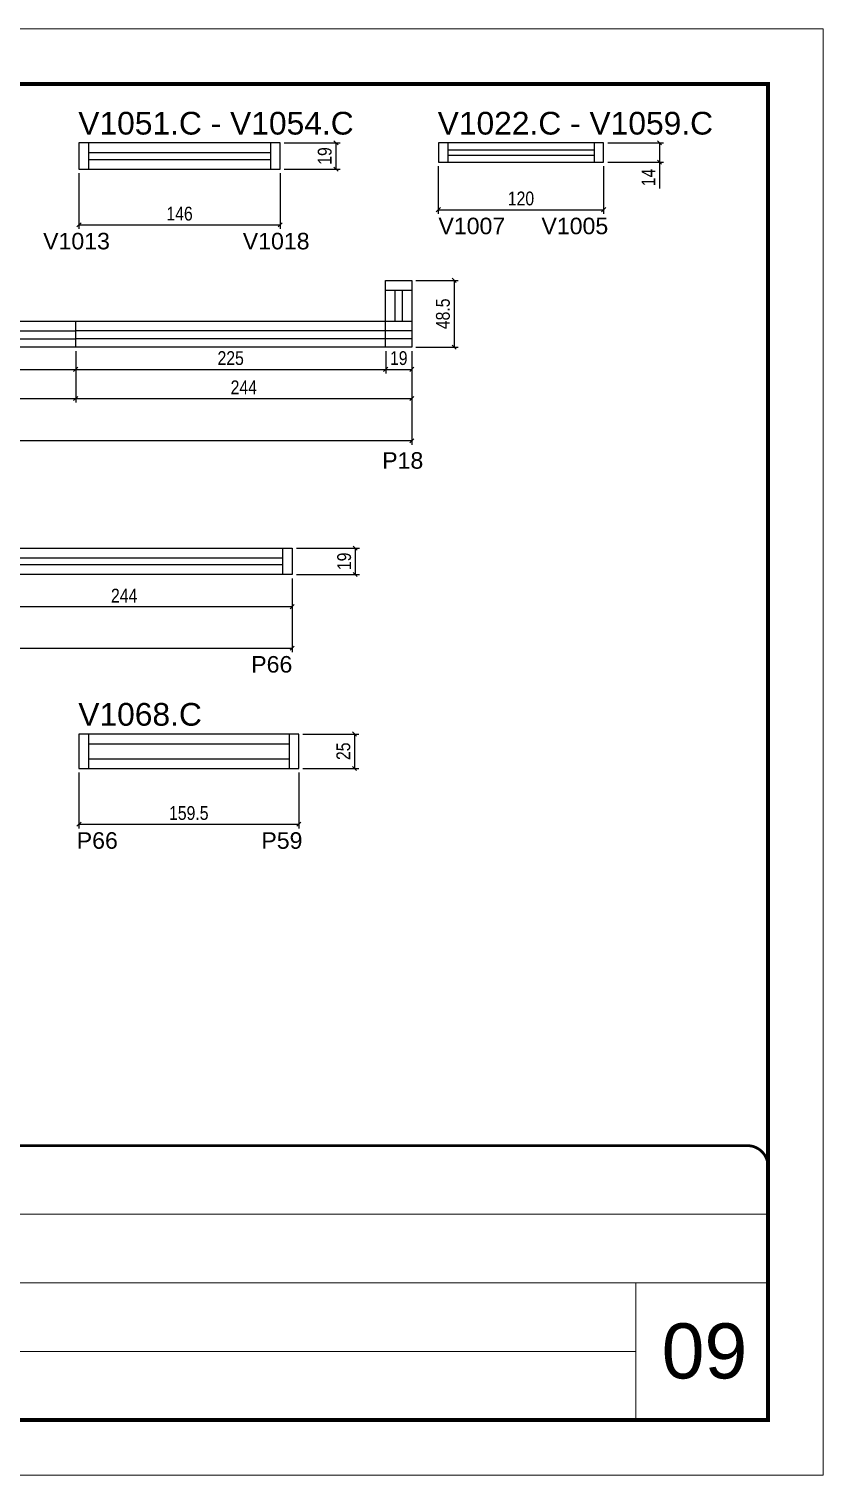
# Model space of a CAD drawing. Extents: x 1959 to 8212, y 239 to 4735.
# Drawn here: x 2867 to 3444, y 1388 to 2438 of the extents above; entities that cross this region are included whole.
import ezdxf

# ---------------------------------------------------------------- set-up
doc = ezdxf.new("R2010")
doc.units = 0
doc.linetypes.add('CONTINUO', pattern=[0])
doc.linetypes.add('DASHED', pattern=[0.75, 0.5, -0.25])
for name, color, linetype in [('5', 5, 'Continuous'), ('COTA', 241, 'Continuous'), ('NOMENCLATURA', 7, 'Continuous'), ('Painéis', 200, 'Continuous'), ('SARR_2.2x7', 40, 'Continuous'), ('SARR_EDITAR', 141, 'Continuous')]:
    doc.layers.add(name, color=color, linetype=linetype)
for name, color, linetype, lineweight in [('CARIMBO', 255, 'Continuous', 9), ('Folhas', 255, 'Continuous', 9), ('SARRAFO DE PRESSAO', 251, 'DASHED', 9)]:
    doc.layers.add(name, color=color, linetype=linetype, lineweight=lineweight)
doc.styles.add('ARIAL', font='arial.ttf')
doc.styles.add('COTA TECNICA', font='techl___.ttf', dxfattribs={"height": 10})
doc.styles.add('COTA TECNICA-50', font='techl___.ttf', dxfattribs={"height": 10})
doc.styles.get("Standard").update_dxf_attribs({"font": 'arial.ttf'})
doc.dimstyles.new('COTA PAINEL-50', dxfattribs={"dimtxt": 10, "dimasz": 3, "dimexe": 3, "dimexo": 3, "dimgap": 3, "dimtad": 1, "dimdec": 1, "dimzin": 12, "dimdsep": 46, "dimtxsty": 'COTA TECNICA-50', "dimblk1": 'OBLIQUE', "dimblk2": 'OBLIQUE', "dimsah": 1, "dimcen": 0.9, "dimclrd": 4, "dimclre": 4, "dimclrt": 240, "dimadec": 1, "dimazin": 3, "dimtfac": 1, "dimtdec": 1, "dimtmove": 0, "dimatfit": 3, "dimfxl": 1, "dimtolj": 1, "dimtzin": 12, "dimarcsym": 0})
doc.dimstyles.new('PAINEL', dxfattribs={"dimtxt": 10, "dimasz": 3, "dimexe": 3, "dimexo": 3, "dimgap": 3, "dimtad": 1, "dimdec": 1, "dimzin": 12, "dimdsep": 46, "dimtxsty": 'COTA TECNICA', "dimblk1": 'OBLIQUE', "dimblk2": 'OBLIQUE', "dimsah": 1, "dimcen": 0.9, "dimclrd": 4, "dimclre": 4, "dimclrt": 240, "dimadec": 1, "dimazin": 3, "dimtfac": 1, "dimtdec": 1, "dimtmove": 0, "dimatfit": 3, "dimfxl": 1, "dimtolj": 1, "dimtzin": 12, "dimarcsym": 0})

# ---------------------------------------------------------------- blocks, each defined once
blk = doc.blocks.new('9999999999')
at = {"color": 30, "linetype": 'CONTINUO'}
for p, q in [((98564.6, 34379.6), (99584, 34379.6)), ((98564.6, 34329.8), (99488, 34329.8)), ((99584, 34329.8), (99488, 34329.8)), ((99488, 34329.8), (99488, 34230.2)), ((98564.6, 34280), (99488, 34280))]:
    blk.add_line(p, q, dxfattribs=at)
at = {"color": 30, "linetype": 'CONTINUO', "const_width": 2}
blk.add_lwpolyline([(99584, 34230.2), (99584, 34414.4, 0.414214), (99569, 34429.4), (98229, 34429.4, 0.414214), (98214, 34414.4), (98214, 34245.2, 0.414214), (98229, 34230.2), (99584, 34230.2)], format="xyb", dxfattribs=at)
at = {"layer": 'Folhas'}
blk.add_lwpolyline([(98139, 34190.2), (99624, 34190.2), (99624, 35240.2), (98139, 35240.2)], close=True, dxfattribs=at)
at = {"layer": 'Folhas', "color": 30, "const_width": 3}
blk.add_lwpolyline([(98214, 34230.2), (99584, 34230.2), (99584, 35200.2), (98214, 35200.2)], close=True, dxfattribs=at)
blk = doc.blocks.new('_Oblique')
at = {"color": 0, "linetype": 'ByBlock', "lineweight": -2}
blk.add_line((-0.5, -0.5), (0.5, 0.5), dxfattribs=at)
blk = doc.blocks.new('*D98')
at = {"layer": 'COTA', "color": 4, "lineweight": -2, "transparency": 16777216}
for p, q in [((2339, 2039), (2339, 1985.5)), ((3058.5, 2039), (3058.5, 1985.5)), ((2339, 1988.5), (3058.5, 1988.5))]:
    blk.add_line(p, q, dxfattribs=at)
at = {"layer": 'Defpoints', "color": 0, "transparency": 16777216}
for p in [(2339, 2042), (3058.5, 2042), (3058.5, 1988.5)]:
    blk.add_point(p, dxfattribs=at)
at = {"layer": 'COTA', "color": 4, "lineweight": -2, "transparency": 16777216, "xscale": 3, "yscale": 3, "zscale": 3, "rotation": 180}
blk.add_blockref('_Oblique', (2339, 1988.5), dxfattribs=at)
at = {"layer": 'COTA', "color": 4, "lineweight": -2, "transparency": 16777216, "xscale": 3, "yscale": 3, "zscale": 3}
blk.add_blockref('_Oblique', (3058.5, 1988.5), dxfattribs=at)
at = {"layer": 'COTA', "color": 240, "transparency": 16777216, "insert": (2698.7, 1996.6), "char_height": 10, "attachment_point": 5, "style": 'COTA TECNICA'}
blk.add_mtext('\\A1;719.5', dxfattribs=at)
blk = doc.blocks.new('*D105')
at = {"layer": 'COTA', "color": 4, "lineweight": -2, "transparency": 16777216}
for p, q in [((2814.5, 2039), (2814.5, 2015.6)), ((3058.5, 2039), (3058.5, 2015.6)), ((2814.5, 2018.6), (3058.5, 2018.6))]:
    blk.add_line(p, q, dxfattribs=at)
at = {"layer": 'Defpoints', "color": 0, "transparency": 16777216}
for p in [(2814.5, 2042), (3058.5, 2042), (3058.5, 2018.6)]:
    blk.add_point(p, dxfattribs=at)
at = {"layer": 'COTA', "color": 4, "lineweight": -2, "transparency": 16777216, "xscale": 3, "yscale": 3, "zscale": 3, "rotation": 180}
blk.add_blockref('_Oblique', (2814.5, 2018.6), dxfattribs=at)
at = {"layer": 'COTA', "color": 4, "lineweight": -2, "transparency": 16777216, "xscale": 3, "yscale": 3, "zscale": 3}
blk.add_blockref('_Oblique', (3058.5, 2018.6), dxfattribs=at)
at = {"layer": 'COTA', "color": 240, "transparency": 16777216, "insert": (2936.5, 2026.6), "char_height": 10, "attachment_point": 5, "style": 'COTA TECNICA'}
blk.add_mtext('\\A1;244', dxfattribs=at)
blk = doc.blocks.new('*D106')
at = {"layer": 'COTA', "color": 4, "lineweight": -2, "transparency": 16777216}
for p, q in [((3061.5, 2061), (3107.2, 2061)), ((3104.2, 2061), (3104.2, 2042)), ((3061.5, 2042), (3107.2, 2042))]:
    blk.add_line(p, q, dxfattribs=at)
at = {"layer": 'Defpoints', "color": 0, "transparency": 16777216}
for p in [(3058.5, 2061), (3058.5, 2042), (3104.2, 2042)]:
    blk.add_point(p, dxfattribs=at)
at = {"layer": 'COTA', "color": 4, "lineweight": -2, "transparency": 16777216, "xscale": 3, "yscale": 3, "zscale": 3}
for p, rotation in [((3104.2, 2061), 90), ((3104.2, 2042), 270)]:
    blk.add_blockref('_Oblique', p, dxfattribs=dict(at, rotation=rotation))
at = {"layer": 'COTA', "color": 240, "transparency": 16777216, "insert": (3096.2, 2051.5), "char_height": 10, "attachment_point": 5, "rotation": 90, "style": 'COTA TECNICA'}
blk.add_mtext('\\A1;19', dxfattribs=at)
blk = doc.blocks.new('*D278')
at = {"layer": 'COTA', "color": 4, "lineweight": -2, "transparency": 16777216}
for p, q in [((2549.3, 2204), (2549.3, 2136)), ((3145.3, 2204), (3145.3, 2136)), ((3145.3, 2139), (2549.3, 2139))]:
    blk.add_line(p, q, dxfattribs=at)
at = {"layer": 'Defpoints', "color": 0, "transparency": 16777216}
for p in [(2549.3, 2207), (3145.3, 2207), (2549.3, 2139)]:
    blk.add_point(p, dxfattribs=at)
at = {"layer": 'COTA', "color": 4, "lineweight": -2, "transparency": 16777216, "xscale": 3, "yscale": 3, "zscale": 3, "rotation": 180}
blk.add_blockref('_Oblique', (2549.3, 2139), dxfattribs=at)
at = {"layer": 'COTA', "color": 4, "lineweight": -2, "transparency": 16777216, "xscale": 3, "yscale": 3, "zscale": 3}
blk.add_blockref('_Oblique', (3145.3, 2139), dxfattribs=at)
at = {"layer": 'COTA', "color": 240, "transparency": 16777216, "insert": (2847.3, 2147.1), "char_height": 10, "attachment_point": 5, "style": 'COTA TECNICA'}
blk.add_mtext('\\A1;596', dxfattribs=at)
blk = doc.blocks.new('*D279')
at = {"layer": 'COTA', "color": 4, "lineweight": -2, "transparency": 16777216}
for p, q in [((2549.3, 2204), (2549.3, 2166.8)), ((2901.3, 2204), (2901.3, 2166.8)), ((2549.3, 2169.8), (2901.3, 2169.8))]:
    blk.add_line(p, q, dxfattribs=at)
at = {"layer": 'Defpoints', "color": 0, "transparency": 16777216}
for p in [(2549.3, 2207), (2901.3, 2207), (2901.3, 2169.8)]:
    blk.add_point(p, dxfattribs=at)
at = {"layer": 'COTA', "color": 4, "lineweight": -2, "transparency": 16777216, "xscale": 3, "yscale": 3, "zscale": 3, "rotation": 180}
blk.add_blockref('_Oblique', (2549.3, 2169.8), dxfattribs=at)
at = {"layer": 'COTA', "color": 4, "lineweight": -2, "transparency": 16777216, "xscale": 3, "yscale": 3, "zscale": 3}
blk.add_blockref('_Oblique', (2901.3, 2169.8), dxfattribs=at)
at = {"layer": 'COTA', "color": 240, "transparency": 16777216, "insert": (2725.3, 2178), "char_height": 10, "attachment_point": 5, "style": 'COTA TECNICA'}
blk.add_mtext('\\A1;352', dxfattribs=at)
blk = doc.blocks.new('*D280')
at = {"layer": 'COTA', "color": 4, "lineweight": -2, "transparency": 16777216}
for p, q in [((2901.3, 2204), (2901.3, 2166.8)), ((3145.3, 2204), (3145.3, 2166.8)), ((2901.3, 2169.8), (3145.3, 2169.8))]:
    blk.add_line(p, q, dxfattribs=at)
at = {"layer": 'Defpoints', "color": 0, "transparency": 16777216}
for p in [(2901.3, 2207), (3145.3, 2207), (3145.3, 2169.8)]:
    blk.add_point(p, dxfattribs=at)
at = {"layer": 'COTA', "color": 4, "lineweight": -2, "transparency": 16777216, "xscale": 3, "yscale": 3, "zscale": 3, "rotation": 180}
blk.add_blockref('_Oblique', (2901.3, 2169.8), dxfattribs=at)
at = {"layer": 'COTA', "color": 4, "lineweight": -2, "transparency": 16777216, "xscale": 3, "yscale": 3, "zscale": 3}
blk.add_blockref('_Oblique', (3145.3, 2169.8), dxfattribs=at)
at = {"layer": 'COTA', "color": 240, "transparency": 16777216, "insert": (3023.3, 2177.8), "char_height": 10, "attachment_point": 5, "style": 'COTA TECNICA'}
blk.add_mtext('\\A1;244', dxfattribs=at)
blk = doc.blocks.new('*D282')
at = {"layer": 'COTA', "color": 4, "lineweight": -2, "transparency": 16777216}
for p, q in [((2793.3, 2204), (2793.3, 2187.9)), ((2901.3, 2204), (2901.3, 2187.9)), ((2793.3, 2190.9), (2901.3, 2190.9))]:
    blk.add_line(p, q, dxfattribs=at)
at = {"layer": 'Defpoints', "color": 0, "transparency": 16777216}
for p in [(2793.3, 2207), (2901.3, 2207), (2901.3, 2190.9)]:
    blk.add_point(p, dxfattribs=at)
at = {"layer": 'COTA', "color": 4, "lineweight": -2, "transparency": 16777216, "xscale": 3, "yscale": 3, "zscale": 3, "rotation": 180}
blk.add_blockref('_Oblique', (2793.3, 2190.9), dxfattribs=at)
at = {"layer": 'COTA', "color": 4, "lineweight": -2, "transparency": 16777216, "xscale": 3, "yscale": 3, "zscale": 3}
blk.add_blockref('_Oblique', (2901.3, 2190.9), dxfattribs=at)
at = {"layer": 'COTA', "color": 240, "transparency": 16777216, "insert": (2847.3, 2199.1), "char_height": 10, "attachment_point": 5, "style": 'COTA TECNICA'}
blk.add_mtext('\\A1;108', dxfattribs=at)
blk = doc.blocks.new('*D283')
at = {"layer": 'COTA', "color": 4, "lineweight": -2, "transparency": 16777216}
for p, q in [((2901.3, 2204), (2901.3, 2187.9)), ((3126.3, 2204), (3126.3, 2187.9)), ((2901.3, 2190.9), (3126.3, 2190.9))]:
    blk.add_line(p, q, dxfattribs=at)
at = {"layer": 'Defpoints', "color": 0, "transparency": 16777216}
for p in [(2901.3, 2207), (3126.3, 2207), (3126.3, 2190.9)]:
    blk.add_point(p, dxfattribs=at)
at = {"layer": 'COTA', "color": 4, "lineweight": -2, "transparency": 16777216, "xscale": 3, "yscale": 3, "zscale": 3, "rotation": 180}
blk.add_blockref('_Oblique', (2901.3, 2190.9), dxfattribs=at)
at = {"layer": 'COTA', "color": 4, "lineweight": -2, "transparency": 16777216, "xscale": 3, "yscale": 3, "zscale": 3}
blk.add_blockref('_Oblique', (3126.3, 2190.9), dxfattribs=at)
at = {"layer": 'COTA', "color": 240, "transparency": 16777216, "insert": (3013.8, 2199), "char_height": 10, "attachment_point": 5, "style": 'COTA TECNICA'}
blk.add_mtext('\\A1;225', dxfattribs=at)
blk = doc.blocks.new('*D284')
at = {"layer": 'COTA', "color": 4, "lineweight": -2, "transparency": 16777216}
for p, q in [((3126.3, 2204), (3126.3, 2187.9)), ((3145.3, 2204), (3145.3, 2187.9)), ((3126.3, 2190.9), (3145.3, 2190.9))]:
    blk.add_line(p, q, dxfattribs=at)
at = {"layer": 'Defpoints', "color": 0, "transparency": 16777216}
for p in [(3126.3, 2207), (3145.3, 2207), (3145.3, 2190.9)]:
    blk.add_point(p, dxfattribs=at)
at = {"layer": 'COTA', "color": 4, "lineweight": -2, "transparency": 16777216, "xscale": 3, "yscale": 3, "zscale": 3, "rotation": 180}
blk.add_blockref('_Oblique', (3126.3, 2190.9), dxfattribs=at)
at = {"layer": 'COTA', "color": 4, "lineweight": -2, "transparency": 16777216, "xscale": 3, "yscale": 3, "zscale": 3}
blk.add_blockref('_Oblique', (3145.3, 2190.9), dxfattribs=at)
at = {"layer": 'COTA', "color": 240, "transparency": 16777216, "insert": (3135.8, 2199), "char_height": 10, "attachment_point": 5, "style": 'COTA TECNICA'}
blk.add_mtext('\\A1;19', dxfattribs=at)
blk = doc.blocks.new('*D285')
at = {"layer": 'COTA', "color": 4, "lineweight": -2, "transparency": 16777216}
for p, q in [((3148.3, 2255.5), (3179, 2255.5)), ((3176, 2255.5), (3176, 2207)), ((3148.3, 2207), (3179, 2207))]:
    blk.add_line(p, q, dxfattribs=at)
at = {"layer": 'Defpoints', "color": 0, "transparency": 16777216}
for p in [(3145.3, 2255.5), (3145.3, 2207), (3176, 2207)]:
    blk.add_point(p, dxfattribs=at)
at = {"layer": 'COTA', "color": 4, "lineweight": -2, "transparency": 16777216, "xscale": 3, "yscale": 3, "zscale": 3}
for p, rotation in [((3176, 2255.5), 90), ((3176, 2207), 270)]:
    blk.add_blockref('_Oblique', p, dxfattribs=dict(at, rotation=rotation))
at = {"layer": 'COTA', "color": 240, "transparency": 16777216, "insert": (3167.9, 2231.2), "char_height": 10, "attachment_point": 5, "rotation": 90, "style": 'COTA TECNICA'}
blk.add_mtext('\\A1;48.5', dxfattribs=at)
blk = doc.blocks.new('*D308')
at = {"layer": 'COTA', "color": 4, "linetype": 'ByBlock', "lineweight": -2, "transparency": 16777216}
for p, q in [((2903.7, 2333.3), (2903.7, 2292.8)), ((3049.7, 2333.3), (3049.7, 2292.8)), ((2903.7, 2295.8), (3049.7, 2295.8))]:
    blk.add_line(p, q, dxfattribs=at)
at = {"layer": 'Defpoints', "color": 0, "linetype": 'ByBlock', "transparency": 16777216}
for p in [(2903.7, 2336.3), (3049.7, 2336.3), (3049.7, 2295.8)]:
    blk.add_point(p, dxfattribs=at)
at = {"layer": 'COTA', "color": 4, "linetype": 'ByBlock', "lineweight": -2, "transparency": 16777216, "xscale": 3, "yscale": 3, "zscale": 3, "rotation": 180}
blk.add_blockref('_Oblique', (2903.7, 2295.8), dxfattribs=at)
at = {"layer": 'COTA', "color": 4, "linetype": 'ByBlock', "lineweight": -2, "transparency": 16777216, "xscale": 3, "yscale": 3, "zscale": 3}
blk.add_blockref('_Oblique', (3049.7, 2295.8), dxfattribs=at)
at = {"layer": 'COTA', "color": 240, "linetype": 'ByBlock', "transparency": 16777216, "insert": (2976.7, 2303.9), "char_height": 10, "attachment_point": 5, "style": 'COTA TECNICA-50'}
blk.add_mtext('\\A1;146', dxfattribs=at)
blk = doc.blocks.new('*D309')
at = {"layer": 'COTA', "color": 4, "lineweight": -2, "transparency": 16777216}
for p, q in [((3052.7, 2355.3), (3093.2, 2355.3)), ((3090.2, 2355.3), (3090.2, 2336.3)), ((3052.7, 2336.3), (3093.2, 2336.3))]:
    blk.add_line(p, q, dxfattribs=at)
at = {"layer": 'Defpoints', "color": 0, "transparency": 16777216}
for p in [(3049.7, 2355.3), (3049.7, 2336.3), (3090.2, 2336.3)]:
    blk.add_point(p, dxfattribs=at)
at = {"layer": 'COTA', "color": 4, "lineweight": -2, "transparency": 16777216, "xscale": 3, "yscale": 3, "zscale": 3}
for p, rotation in [((3090.2, 2355.3), 90), ((3090.2, 2336.3), 270)]:
    blk.add_blockref('_Oblique', p, dxfattribs=dict(at, rotation=rotation))
at = {"layer": 'COTA', "color": 240, "transparency": 16777216, "insert": (3082.1, 2345.8), "char_height": 10, "attachment_point": 5, "rotation": 90, "style": 'COTA TECNICA'}
blk.add_mtext('\\A1;19', dxfattribs=at)
blk = doc.blocks.new('*D321')
at = {"layer": 'COTA', "color": 4, "linetype": 'ByBlock', "lineweight": -2, "transparency": 16777216}
for p, q in [((3164.5, 2338.3), (3164.5, 2303.8)), ((3284.5, 2338.3), (3284.5, 2303.8)), ((3164.5, 2306.8), (3284.5, 2306.8))]:
    blk.add_line(p, q, dxfattribs=at)
at = {"layer": 'Defpoints', "color": 0, "linetype": 'ByBlock', "transparency": 16777216}
for p in [(3164.5, 2341.3), (3284.5, 2341.3), (3284.5, 2306.8)]:
    blk.add_point(p, dxfattribs=at)
at = {"layer": 'COTA', "color": 4, "linetype": 'ByBlock', "lineweight": -2, "transparency": 16777216, "xscale": 3, "yscale": 3, "zscale": 3, "rotation": 180}
blk.add_blockref('_Oblique', (3164.5, 2306.8), dxfattribs=at)
at = {"layer": 'COTA', "color": 4, "linetype": 'ByBlock', "lineweight": -2, "transparency": 16777216, "xscale": 3, "yscale": 3, "zscale": 3}
blk.add_blockref('_Oblique', (3284.5, 2306.8), dxfattribs=at)
at = {"layer": 'COTA', "color": 240, "linetype": 'ByBlock', "transparency": 16777216, "insert": (3224.5, 2314.9), "char_height": 10, "attachment_point": 5, "style": 'COTA TECNICA-50'}
blk.add_mtext('\\A1;120', dxfattribs=at)
blk = doc.blocks.new('*D322')
at = {"layer": 'COTA', "color": 4, "lineweight": -2, "transparency": 16777216}
for p, q in [((3287.5, 2355.3), (3328, 2355.3)), ((3325, 2355.3), (3325, 2341.3)), ((3287.5, 2341.3), (3328, 2341.3)), ((3325, 2341.3), (3325, 2322.2))]:
    blk.add_line(p, q, dxfattribs=at)
at = {"layer": 'Defpoints', "color": 0, "transparency": 16777216}
for p in [(3284.5, 2355.3), (3284.5, 2341.3), (3325, 2341.3)]:
    blk.add_point(p, dxfattribs=at)
at = {"layer": 'COTA', "color": 4, "lineweight": -2, "transparency": 16777216, "xscale": 3, "yscale": 3, "zscale": 3}
for p, rotation in [((3325, 2355.3), 90), ((3325, 2341.3), 270)]:
    blk.add_blockref('_Oblique', p, dxfattribs=dict(at, rotation=rotation))
at = {"layer": 'COTA', "color": 240, "transparency": 16777216, "insert": (3317, 2330.2), "char_height": 10, "attachment_point": 5, "rotation": 90, "style": 'COTA TECNICA'}
blk.add_mtext('\\A1;14', dxfattribs=at)
blk = doc.blocks.new('*D340')
at = {"layer": 'COTA', "color": 4, "linetype": 'ByBlock', "lineweight": -2, "transparency": 16777216}
for p, q in [((2903.7, 1898.1), (2903.7, 1857.6)), ((3063.2, 1898.1), (3063.2, 1857.6)), ((2903.7, 1860.6), (3063.2, 1860.6))]:
    blk.add_line(p, q, dxfattribs=at)
at = {"layer": 'Defpoints', "color": 0, "linetype": 'ByBlock', "transparency": 16777216}
for p in [(2903.7, 1901.1), (3063.2, 1901.1), (3063.2, 1860.6)]:
    blk.add_point(p, dxfattribs=at)
at = {"layer": 'COTA', "color": 4, "linetype": 'ByBlock', "lineweight": -2, "transparency": 16777216, "xscale": 3, "yscale": 3, "zscale": 3, "rotation": 180}
blk.add_blockref('_Oblique', (2903.7, 1860.6), dxfattribs=at)
at = {"layer": 'COTA', "color": 4, "linetype": 'ByBlock', "lineweight": -2, "transparency": 16777216, "xscale": 3, "yscale": 3, "zscale": 3}
blk.add_blockref('_Oblique', (3063.2, 1860.6), dxfattribs=at)
at = {"layer": 'COTA', "color": 240, "linetype": 'ByBlock', "transparency": 16777216, "insert": (2983.4, 1868.7), "char_height": 10, "attachment_point": 5, "style": 'COTA TECNICA-50'}
blk.add_mtext('\\A1;159.5', dxfattribs=at)
blk = doc.blocks.new('*D341')
at = {"layer": 'COTA', "color": 4, "lineweight": -2, "transparency": 16777216}
for p, q in [((3066.2, 1926.1), (3106.7, 1926.1)), ((3103.7, 1926.1), (3103.7, 1901.1)), ((3066.2, 1901.1), (3106.7, 1901.1))]:
    blk.add_line(p, q, dxfattribs=at)
at = {"layer": 'Defpoints', "color": 0, "transparency": 16777216}
for p in [(3063.2, 1926.1), (3063.2, 1901.1), (3103.7, 1901.1)]:
    blk.add_point(p, dxfattribs=at)
at = {"layer": 'COTA', "color": 4, "lineweight": -2, "transparency": 16777216, "xscale": 3, "yscale": 3, "zscale": 3}
for p, rotation in [((3103.7, 1926.1), 90), ((3103.7, 1901.1), 270)]:
    blk.add_blockref('_Oblique', p, dxfattribs=dict(at, rotation=rotation))
at = {"layer": 'COTA', "color": 240, "transparency": 16777216, "insert": (3095.6, 1913.6), "char_height": 10, "attachment_point": 5, "rotation": 90, "style": 'COTA TECNICA'}
blk.add_mtext('\\A1;25', dxfattribs=at)

msp = doc.modelspace()

# ---------------------------------------------------------------- linework, layer by layer
at = {"layer": 'COTA'}
msp.add_line((3126.28, 2225.95), (3145.28, 2225.95), dxfattribs=at)
at = {"layer": 'Painéis'}
for p, q in [((3126.28, 2255.45), (3145.28, 2255.45)), ((3126.28, 2206.95), (3126.28, 2255.45)), ((3145.28, 2255.45), (3145.28, 2206.95)), ((2549.28, 2225.95), (3126.28, 2225.95)), ((2901.28, 2225.95), (2901.28, 2206.95)), ((3145.28, 2206.95), (2549.28, 2206.95))]:
    msp.add_line(p, q, dxfattribs=at)
at = {"layer": 'Painéis', "linetype": 'ByBlock'}
for p, q in [((2357.97, 2061.04), (3058.47, 2061.04)), ((3058.47, 2061.04), (3058.47, 2042.04)), ((3058.47, 2042.04), (2338.97, 2042.04))]:
    msp.add_line(p, q, dxfattribs=at)
for points in [[(2903.67, 2355.3), (2903.67, 2336.3), (3049.67, 2336.3), (3049.67, 2355.3)], [(3164.52, 2355.3), (3164.52, 2341.3), (3284.52, 2341.3), (3284.52, 2355.3)], [(2903.67, 1926.1), (2903.67, 1901.1), (3063.17, 1901.1), (3063.17, 1926.1)]]:
    msp.add_lwpolyline(points, close=True, dxfattribs=at)
at = {"layer": 'SARR_2.2x7', "linetype": 'Continuous'}
for p, q in [((2910.67, 2355.3), (2910.67, 2336.3)), ((3042.67, 2355.3), (3042.67, 2336.3)), ((3171.52, 2355.3), (3171.52, 2341.3)), ((3277.52, 2355.3), (3277.52, 2341.3)), ((2910.67, 2348.3), (3042.67, 2348.3)), ((2910.67, 2343.3), (3042.67, 2343.3)), ((3126.28, 2248.45), (3145.28, 2248.45)), ((3133.28, 2225.95), (3133.28, 2248.45)), ((3138.28, 2248.45), (3138.28, 2225.95)), ((2556.28, 2218.95), (2901.28, 2218.95)), ((3145.28, 2218.95), (2901.28, 2218.95)), ((2556.28, 2212.95), (2901.28, 2212.95)), ((3145.28, 2212.95), (2901.28, 2212.95)), ((3051.47, 2061.04), (3051.47, 2042.04)), ((2814.47, 2054.04), (3051.47, 2054.04)), ((3051.47, 2049.04), (2814.47, 2049.04)), ((2910.67, 1926.1), (2910.67, 1901.1)), ((3056.17, 1926.1), (3056.17, 1901.1)), ((2910.67, 1919.1), (3056.17, 1919.1)), ((2910.67, 1908.1), (3056.17, 1908.1))]:
    msp.add_line(p, q, dxfattribs=at)
at = {"layer": 'SARR_EDITAR', "linetype": 'Continuous'}
for p, q in [((3171.52, 2350.3), (3277.52, 2350.3)), ((3171.52, 2346.3), (3277.52, 2346.3))]:
    msp.add_line(p, q, dxfattribs=at)

# ---------------------------------------------------------------- block references
at = {"layer": 'SARRAFO DE PRESSAO', "color": 6, "linetype": 'ByBlock'}
msp.add_blockref('9999999999', (-96180.21, -32802.14), dxfattribs=at)

# ---------------------------------------------------------------- texts
at = {"layer": '5', "linetype": 'Continuous'}
for s, rotation, p in [('V1007', 0.00004, (3164.6, 2289.01)), ('V1005', 0.00004, (3239.36, 2289.01)), ('V1013', 359.99996, (2877.67, 2278.01)), ('V1018', 359.99996, (3022.58, 2278.01)), ('P18', 359.99996, (3123.77, 2118.76)), ('P66', 0.00004, (3028.71, 1970.73)), ('P66', 359.99996, (2902.06, 1842.81)), ('P59', 359.99996, (3036.08, 1842.81))]:
    msp.add_text(s, height=12, rotation=rotation, dxfattribs=at).set_placement(p)
at = {"layer": 'CARIMBO', "style": 'ARIAL'}
msp.add_text('09', height=40, dxfattribs=at).set_placement((3326.63, 1458.21))
at = {"layer": 'NOMENCLATURA', "linetype": 'Continuous'}
for s, p in [('V1051.C - V1054.C', (2903.2, 2361.36)), ('V1022.C - V1059.C', (3164.05, 2361.36)), ('V1068.C', (2903.2, 1932.16))]:
    msp.add_text(s, height=16.5, dxfattribs=at).set_placement(p)

# ---------------------------------------------------------------- dimensions: what is measured, and where the dimension line sits
at = {"layer": 'COTA'}
for base, p1, p2, picture, middle in [((3090.19, 2336.3), (3049.67, 2355.3), (3049.67, 2336.3), '*D309', (3082.1, 2345.8)), ((3325.04, 2341.3), (3284.52, 2355.3), (3284.52, 2341.3), '*D322', (3316.96, 2330.24)), ((3176.01, 2206.95), (3145.28, 2255.45), (3145.28, 2206.95), '*D285', (3167.88, 2231.2)), ((3104.25, 2042.04), (3058.47, 2061.04), (3058.47, 2042.04), '*D106', (3096.16, 2051.54)), ((3103.69, 1901.1), (3063.17, 1926.1), (3063.17, 1901.1), '*D341', (3095.58, 1913.6))]:
    dim = msp.add_linear_dim(base=base, p1=p1, p2=p2, angle=90, dimstyle='PAINEL', dxfattribs=at)
    dim.commit()
    dim.dimension.update_dxf_attribs({"geometry": picture, "text_midpoint": middle})
at = {"layer": 'COTA', "color": 1, "linetype": 'ByBlock'}
for base, p1, p2, picture, middle in [((3049.67, 2295.76), (2903.67, 2336.3), (3049.67, 2336.3), '*D308', (2976.67, 2303.86)), ((3284.52, 2306.76), (3164.52, 2341.3), (3284.52, 2341.3), '*D321', (3224.52, 2314.86)), ((3063.17, 1860.56), (2903.67, 1901.1), (3063.17, 1901.1), '*D340', (2983.42, 1868.7))]:
    dim = msp.add_linear_dim(base=base, p1=p1, p2=p2, dimstyle='COTA PAINEL-50', override={"dimarcsym": 1}, dxfattribs=at)
    dim.commit()
    dim.dimension.update_dxf_attribs({"geometry": picture, "text_midpoint": middle})
at = {"layer": 'COTA'}
for base, p1, p2, picture, middle in [((2549.28, 2138.96), (3145.28, 2206.95), (2549.28, 2206.95), '*D278', (2847.28, 2147.1)), ((2901.28, 2169.76), (2549.28, 2206.95), (2901.28, 2206.95), '*D279', (2725.28, 2177.98)), ((3058.47, 1988.48), (2338.97, 2042.04), (3058.47, 2042.04), '*D98', (2698.72, 1996.62))]:
    dim = msp.add_linear_dim(base=base, p1=p1, p2=p2, dimstyle='PAINEL', dxfattribs=at)
    dim.commit()
    dim.dimension.update_dxf_attribs({"geometry": picture, "text_midpoint": middle})
for base, p1, p2, picture, middle in [((2901.28, 2190.94), (2793.28, 2206.95), (2901.28, 2206.95), '*D282', (2847.28, 2199.06)), ((3145.28, 2169.76), (2901.28, 2206.95), (3145.28, 2206.95), '*D280', (3023.28, 2177.84)), ((3126.28, 2190.94), (2901.28, 2206.95), (3126.28, 2206.95), '*D283', (3013.78, 2199.05)), ((3145.28, 2190.94), (3126.28, 2206.95), (3145.28, 2206.95), '*D284', (3135.78, 2199.03)), ((3058.47, 2018.56), (2814.47, 2042.04), (3058.47, 2042.04), '*D105', (2936.47, 2026.63))]:
    dim = msp.add_linear_dim(base=base, p1=p1, p2=p2, dimstyle='PAINEL', override={"dimtmove": 1}, dxfattribs=at)
    dim.commit()
    dim.dimension.update_dxf_attribs({"geometry": picture, "text_midpoint": middle})

doc.saveas('drawing.dxf')
